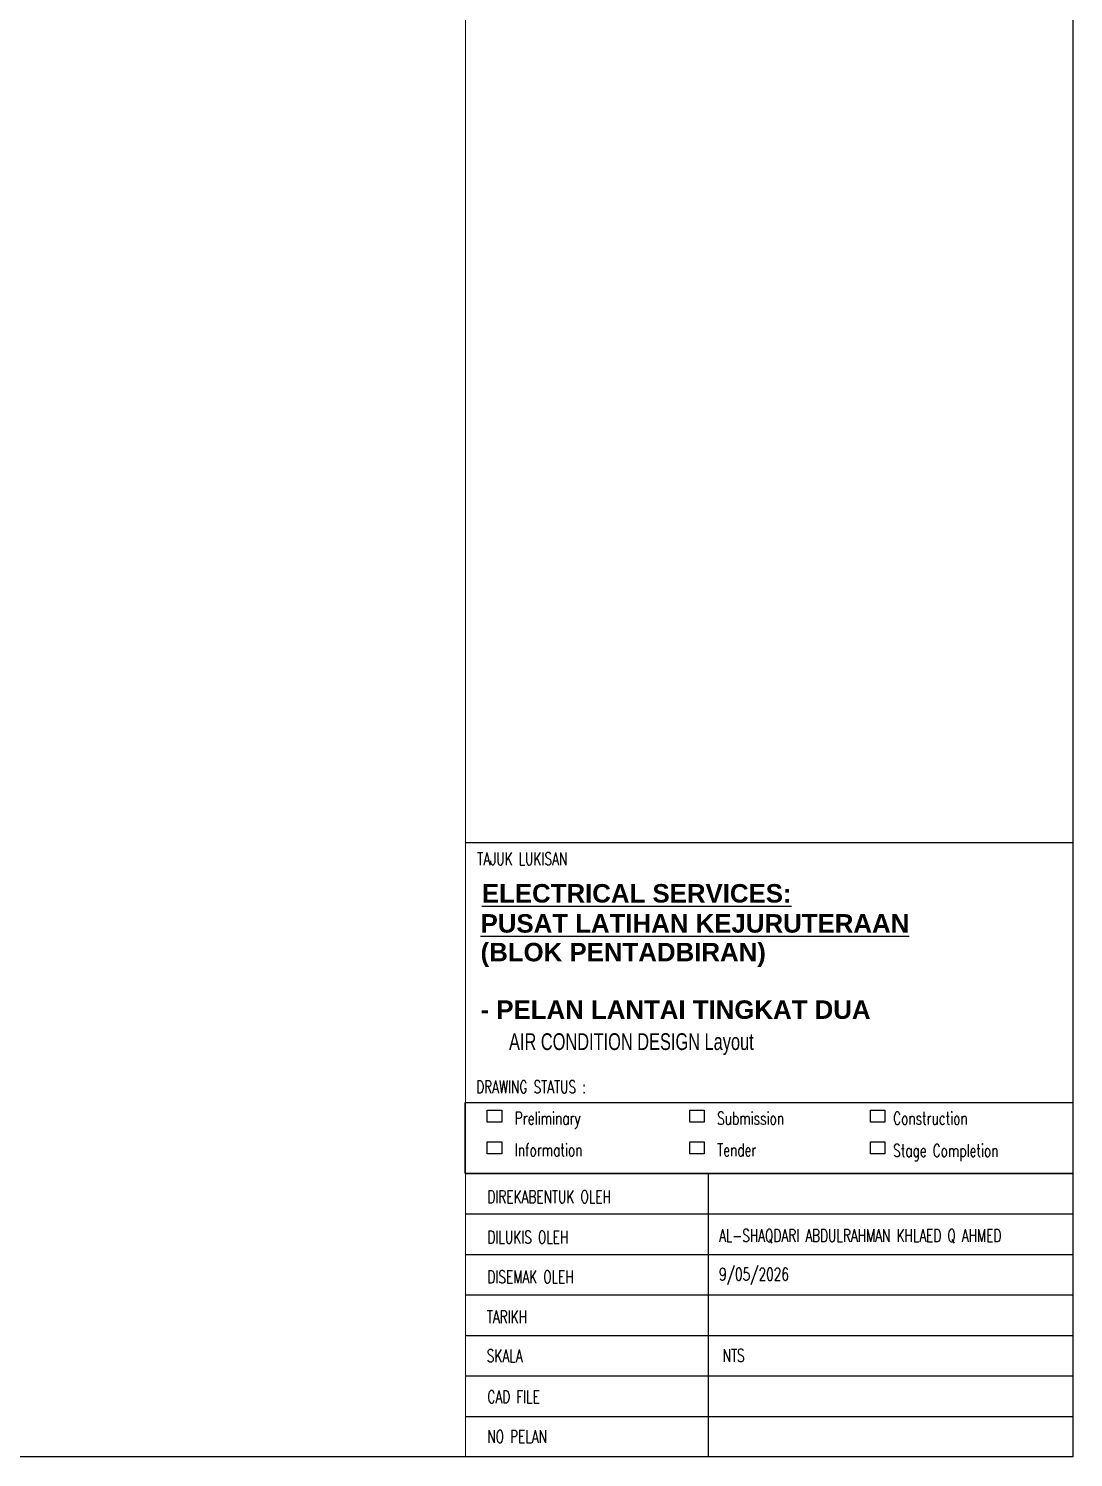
# Model space of a CAD drawing. Header units: inches. Extents: x -86408137 to 595769, y 1041006 to 3160331.
# Drawn here: x 448321 to 472038, y 1042867 to 1075310 of the extents above; entities that cross this region are included whole.
import ezdxf

# ---------------------------------------------------------------- set-up
doc = ezdxf.new("R2010")
doc.units = ezdxf.units.IN
doc.header["$MEASUREMENT"] = 0
for name, color, linetype in [('BORDER', 6, 'Continuous'), ('dmension', 4, 'Continuous'), ('dxt_text', 4, 'Continuous'), ('t.block', 4, 'Continuous'), ('TEXT', 2, 'Continuous')]:
    doc.layers.add(name, color=color, linetype=linetype)
doc.styles.add('SANSSERIF', font='SAS_____.pfb', dxfattribs={"width": 0.7, "height": 700})
doc.styles.add('SANSSERIFBOLD', font='SASB____.PFB', dxfattribs={"height": 1200})
doc.styles.add('TEXT25', font='SIMPLEX.shx', dxfattribs={"width": 0.7, "height": 62.5})

msp = doc.modelspace()

# ---------------------------------------------------------------- linework, layer by layer
at = {"layer": 'dmension', "ltscale": 100, "const_width": 23}
msp.add_lwpolyline([(458237, 1107741), (458237, 1042879), (472026, 1042879), (472026, 1107741), (458237, 1107741)], dxfattribs=at)
at = {"layer": 'dxt_text'}
for points in [[(458734, 1050477), (458734, 1050748), (459064, 1050748), (459064, 1050477)], [(463329, 1050748), (463658, 1050748), (463658, 1050477), (463329, 1050477)], [(463329, 1050477), (463329, 1050748), (463658, 1050748), (463658, 1050477)], [(467431, 1050477), (467431, 1050748), (467760, 1050748), (467760, 1050477)], [(458734, 1050029), (459064, 1050029), (459064, 1049757), (458734, 1049757)], [(458734, 1049757), (458734, 1050029), (459064, 1050029), (459064, 1049757)], [(463329, 1049757), (463329, 1050029), (463658, 1050029), (463658, 1049757)], [(467431, 1049757), (467431, 1050029), (467760, 1050029), (467760, 1049757)]]:
    msp.add_lwpolyline(points, close=True, dxfattribs=at)
at = {"layer": 't.block', "color": 7, "linetype": 'Continuous'}
for p, q in [((472026, 1107741), (472026, 1042879)), ((458237, 1056831), (472026, 1056831)), ((458237, 1049316), (472026, 1049316)), ((463744, 1049316), (463744, 1042879)), ((458237, 1048396), (472026, 1048396)), ((458237, 1047477), (472026, 1047477)), ((458237, 1046557), (472026, 1046557)), ((458237, 1045638), (472026, 1045638)), ((458237, 1044718), (472026, 1044718)), ((458237, 1043798), (472026, 1043798))]:
    msp.add_line(p, q, dxfattribs=at)
at = {"layer": 't.block', "color": 7, "ltscale": 0.5}
msp.add_lwpolyline([(472026, 1042879), (377171, 1042879), (377171, 1107741), (472026, 1107741)], close=True, dxfattribs=at)
at = {"layer": 't.block', "color": 7, "linetype": 'Continuous'}
msp.add_lwpolyline([(458235, 1050924), (472026, 1050924), (472026, 1049316), (458235, 1049316)], close=True, dxfattribs=at)

# ---------------------------------------------------------------- texts
at = {"layer": 'BORDER', "color": 7, "lineweight": 100, "style": 'SANSSERIF', "width": 0.7}
msp.add_text('AIR CONDITION DESIGN Layout', height=380, dxfattribs=at).set_placement((459227, 1052118))
at = {"layer": 'dxt_text', "style": 'TEXT25', "width": 0.7}
for s, height, p in [('TAJUK LUKISAN', 287.51, (458505, 1056317)), ('DIREKABENTUK OLEH', 287.51, (458735, 1048643)), ('DILUKIS OLEH', 287.51, (458735, 1047724)), ('AL-SHAQDARI ABDULRAHMAN KHLAED Q AHMED ', 287.51, (463994, 1047761)), ('DISEMAK OLEH', 287.51, (458735, 1046823)), ('9/05/2026', 287.5, (463994, 1046883)), ('TARIKH ', 287.5, (458723, 1045915)), ('SKALA ', 287.5, (458723, 1045031)), ('NTS', 287.5, (464075, 1045041)), ('CAD FILE ', 287.5, (458735, 1044101)), ('NO PELAN', 287.5, (458735, 1043197))]:
    msp.add_text(s, height=height, dxfattribs=at).set_placement(p)
at = {"layer": 'dxt_text', "attachment_point": 1, "style": 'TEXT25'}
for s, insert, char_height in [('DRAWING STATUS :', (458481, 1051423), 287.51), ('Preliminary', (459358, 1050711), 287.51), ('Submission', (463952, 1050711), 287.5), ('Construction', (467947, 1050711), 287.51), ('Information', (459358, 1049992), 287.51), ('Tender', (463952, 1049992), 287.5), ('Stage Completion', (467947, 1049979), 287.51)]:
    msp.add_mtext(s, dxfattribs=dict(at, insert=insert, char_height=char_height))
at = {"layer": 'TEXT', "linetype": 'ByBlock', "style": 'SANSSERIFBOLD'}
for s, p in [('%%UELECTRICAL SERVICES:', (458610, 1055466)), ('%%UPUSAT LATIHAN KEJURUTERAAN', (458581, 1054783)), ('(BLOK PENTADBIRAN)', (458581, 1054131)), ('- PELAN LANTAI TINGKAT DUA', (458581, 1052825))]:
    msp.add_text(s, height=419.4, dxfattribs=at).set_placement(p)

doc.saveas('drawing.dxf')
